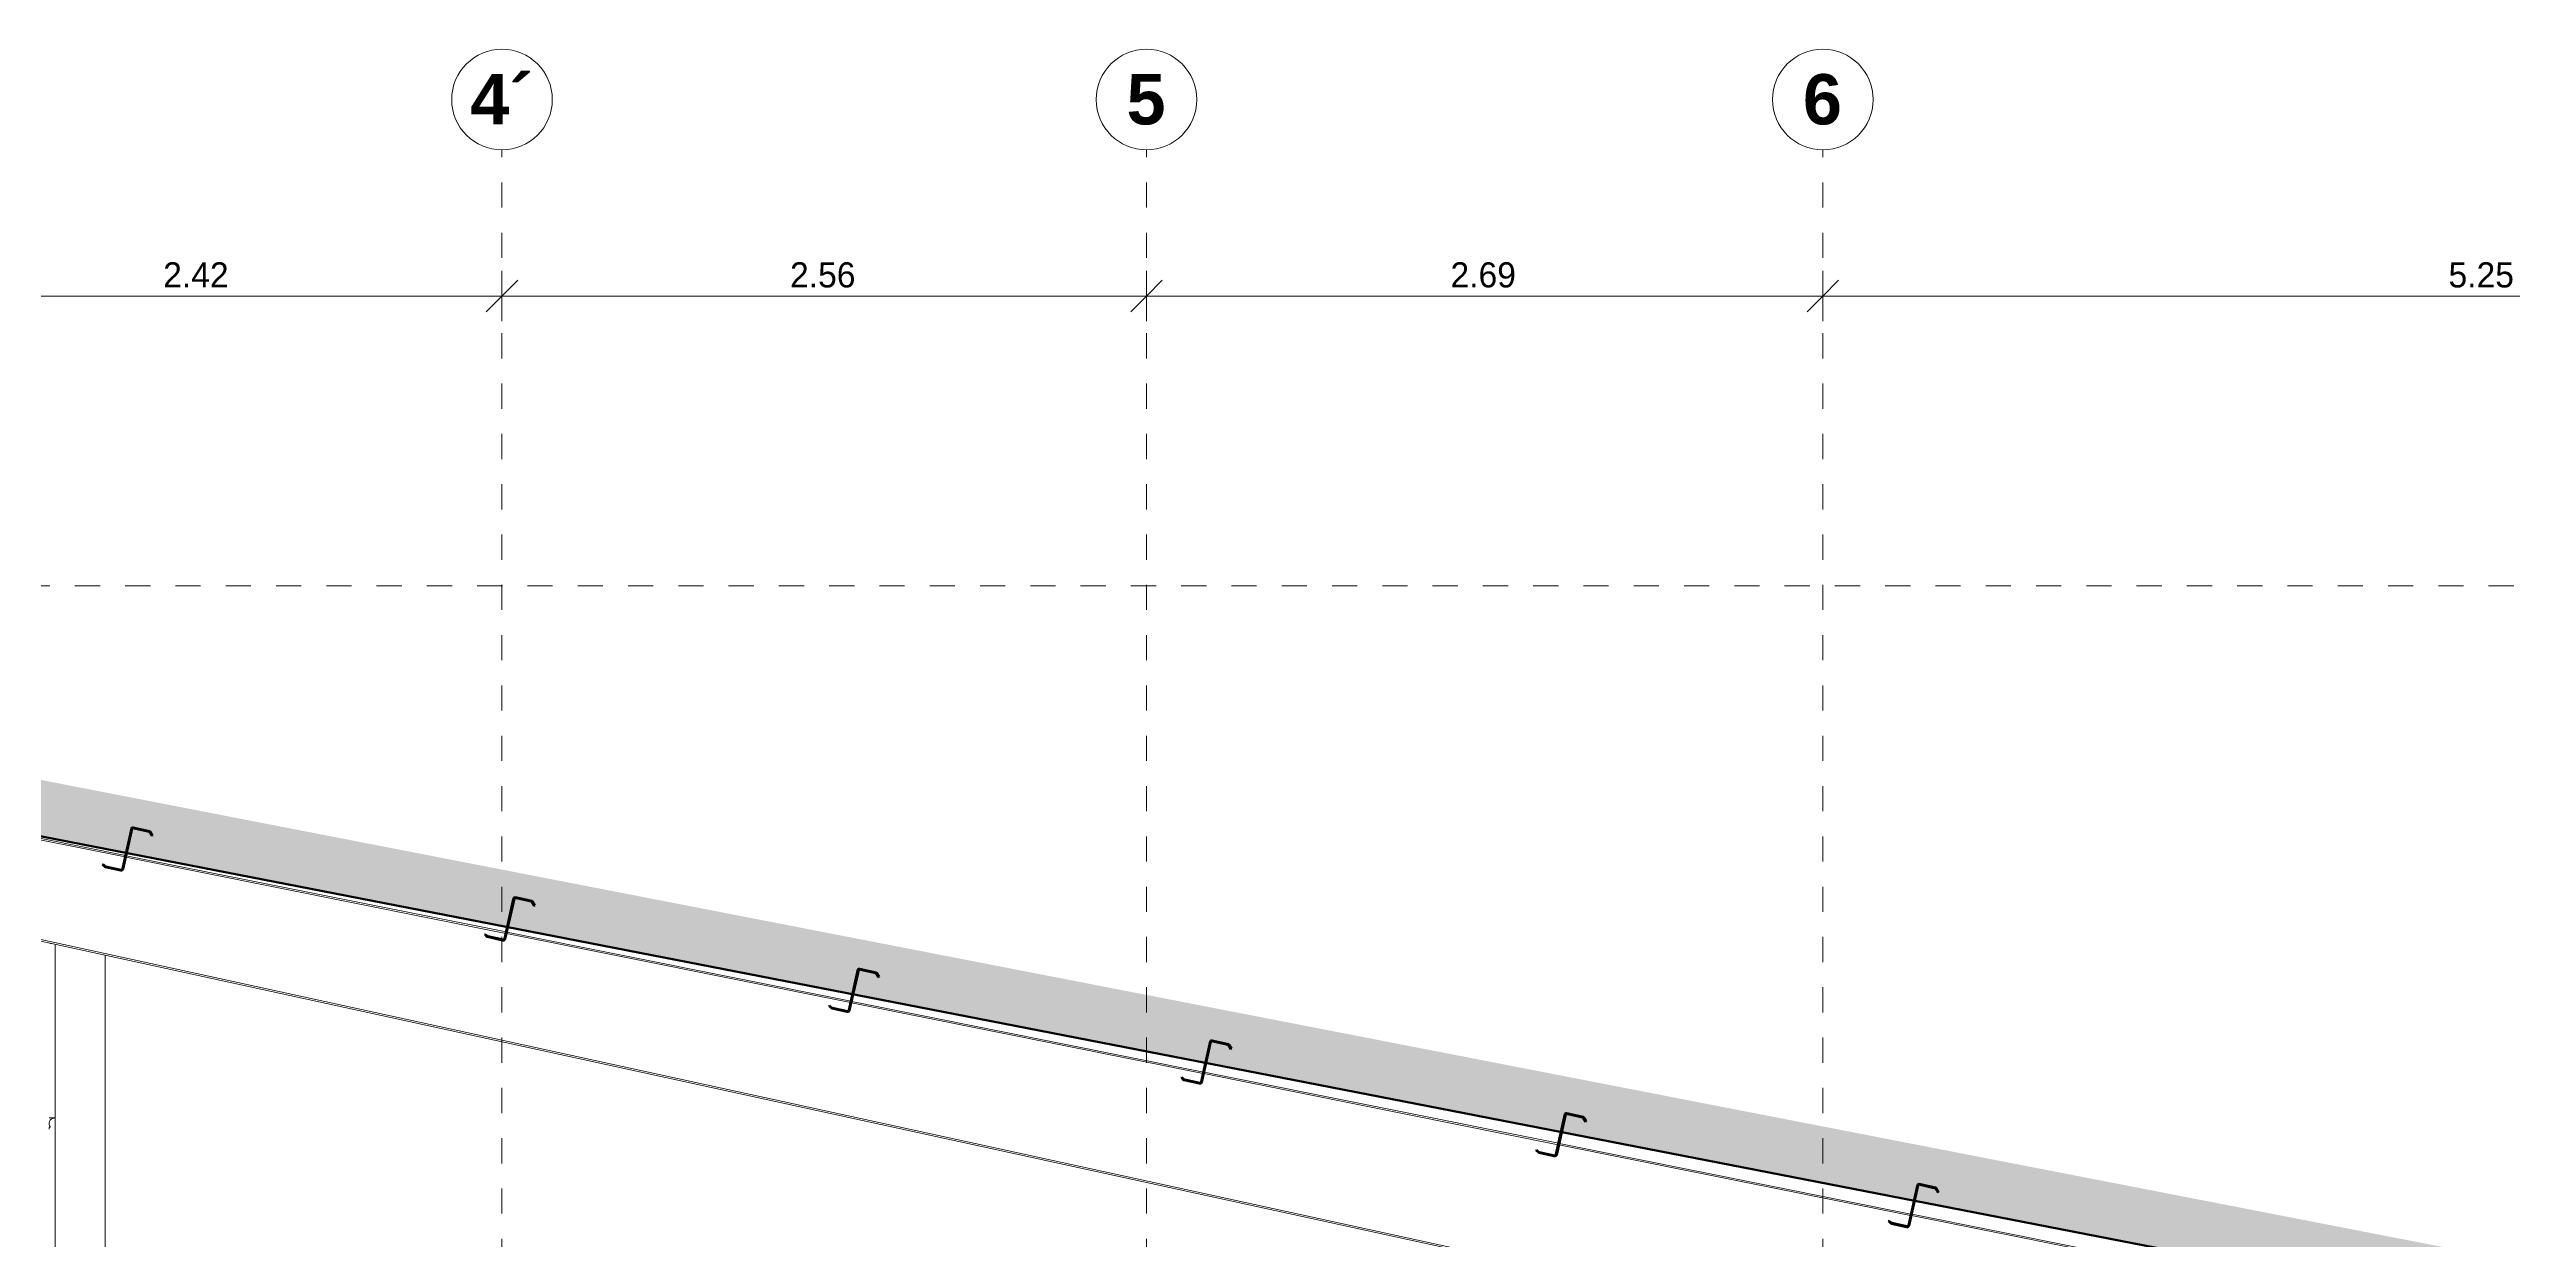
# Model space of a CAD drawing. Header units: metres. Extents: x 62 to 165, y -3 to 9.
# Drawn here: x 122.78 to 132.57, y 4.6 to 9.33 of the extents above; entities that cross this region are included whole.
import ezdxf

# ---------------------------------------------------------------- set-up
doc = ezdxf.new("R2010")
doc.units = ezdxf.units.M
doc.linetypes.add('Centro', pattern=[0.03175, 0.00635, -0.004763, 0.015875, -0.004763])
doc.linetypes.add('Grid Line', pattern=[0.022225, 0.0127, -0.003175, 0.003175, -0.003175])
for name, color, linetype, lineweight in [('A-ANNO-DIMS', 7, 'Continuous', 9), ('A-ANNO-DIMS-50', 7, 'Continuous', 9), ('A-FLOR-LEVL', 7, 'Continuous', 9), ('A-GENM', 7, 'Continuous', 18), ('A-ROOF', 7, 'Continuous', 18), ('A-ROOF-PATT', 7, 'Continuous', 50), ('P-PIPE', 7, 'Continuous', 18), ('S-BEAM', 7, 'Continuous', 18), ('S-GRID', 7, 'Continuous', 9), ('S-GRID-IDEN', 7, 'Continuous', 9)]:
    doc.layers.add(name, color=color, linetype=linetype, lineweight=lineweight)
doc.styles.add('Arial_B_1', font='arialbd.ttf', dxfattribs={"height": 0.2})
doc.styles.add('Century Gothic_1', font='GOTHIC.TTF', dxfattribs={"height": 0.1})
doc.dimstyles.new('Century_Gotic__2_0__mm__2_decimales__OPACO', dxfattribs={"dimscale": 0.3048, "dimtxt": 0.104417, "dimasz": 0.410105, "dimexe": 0.328084, "dimexo": 0.0625, "dimgap": 0.019685, "dimtad": 1, "dimrnd": 0.01, "dimzin": 0, "dimdsep": 46, "dimtxsty": 'Century Gothic_1', "dimblk1": 'OBLIQUE', "dimblk2": 'OBLIQUE', "dimsah": 1, "dimcen": 0.09, "dimazin": 2, "dimtfac": 1, "dimtdec": 4, "dimtix": 1, "dimtmove": 0, "dimatfit": 3, "dimfxl": 0.328084, "dimfxlon": 1, "dimtvp": 1, "dimtolj": 1, "dimtzin": 0, "dimarcsym": 2})

# ---------------------------------------------------------------- blocks, each defined once
blk = doc.blocks.new('CPVC - Codo - Codo-1225038-Corte 02')
at = {"layer": 'P-PIPE', "color": 150, "true_color": 0x007dff}
for p, q in [((-79.927, 5.7796), (-79.927, 5.7785)), ((-79.927, 5.7785), (-79.9225, 5.7785))]:
    blk.add_line(p, q, dxfattribs=at)
blk = doc.blocks.new('AB1_REVER_SAN_ZZ_ZZ_MO_T_A_rvt-2-Corte 02')
at = {"layer": 'P-PIPE', "color": 150, "true_color": 0x007dff}
for p, q in [((-79.9079, 5.7755), (-79.9079, 4.0173)), ((-79.7079, 4.0173), (-79.7079, 5.7319))]:
    blk.add_line(p, q, dxfattribs=at)
at = {"layer": 'P-PIPE', "lineweight": 18}
blk.add_blockref('CPVC - Codo - Codo-1225038-Corte 02', (0, 0), dxfattribs=at)
blk = doc.blocks.new('Escalera - Escalera-1234126-Corte 02')
at = {"layer": 'A-GENM'}
for p, q in [((-79.9097, 5.0852), (-79.9317, 5.0852)), ((-79.9078, 5.0852), (-79.9097, 5.0852))]:
    blk.add_line(p, q, dxfattribs=at)
blk.add_arc((-79.9097, 5.0623), 0.022, 94.31409, 222.06443, dxfattribs=at)
blk.add_ellipse((-79.9097, 5.0399), major_axis=(-0.022, 0), ratio=0.785533, start_param=5.670836, end_param=6.283185, dxfattribs=at)
blk = doc.blocks.new('Costanera Perfil Z - Costanera Perfil Z-1342202-Corte 02')
at = {"layer": 'S-BEAM', "lineweight": 50}
for p, q in [((-72.5004, 4.8185), (-72.5363, 4.6575)), ((-72.5334, 4.6569), (-72.4975, 4.8179)), ((-72.4951, 4.8194), (-72.4289, 4.8047)), ((-72.4283, 4.8076), (-72.4945, 4.8223)), ((-72.4277, 4.8037), (-72.4187, 4.7882)), ((-72.4162, 4.7898), (-72.4251, 4.8052)), ((-72.4187, 4.7882), (-72.4162, 4.7898)), ((-72.613, 4.6762), (-72.6151, 4.674)), ((-72.6151, 4.674), (-72.6076, 4.6665)), ((-72.6054, 4.6686), (-72.613, 4.6762)), ((-72.6036, 4.6643), (-72.5429, 4.6508)), ((-72.5423, 4.6538), (-72.603, 4.6673))]:
    blk.add_line(p, q, dxfattribs=at)
for centre, radius, start, end in [((-72.4956, 4.8175), 0.005, 77.45, 167.45), ((-72.4956, 4.8175), 0.002, 77.45, 167.45), ((-72.4294, 4.8027), 0.002, 30.00019, 77.45), ((-72.4294, 4.8027), 0.005, 30.00019, 77.45), ((-72.6019, 4.6722), 0.008, 225.00019, 257.45), ((-72.6019, 4.6722), 0.005, 225.00019, 257.45), ((-72.5412, 4.6586), 0.008, 257.45, 347.45), ((-72.5412, 4.6586), 0.005, 257.45, 347.45)]:
    blk.add_arc(centre, radius, start, end, dxfattribs=at)
blk = doc.blocks.new('Costanera Perfil Z - Costanera Perfil Z-1342246-Corte 02')
at = {"layer": 'S-BEAM', "lineweight": 50}
for p, q in [((-75.3132, 5.3888), (-75.3491, 5.2278)), ((-75.3461, 5.2272), (-75.3103, 5.3882)), ((-75.3079, 5.3897), (-75.2417, 5.375)), ((-75.2411, 5.3779), (-75.3072, 5.3926)), ((-75.2404, 5.374), (-75.2315, 5.3585)), ((-75.2289, 5.3601), (-75.2378, 5.3755)), ((-75.2315, 5.3585), (-75.2289, 5.3601)), ((-75.4258, 5.2464), (-75.4279, 5.2443)), ((-75.4279, 5.2443), (-75.4203, 5.2368)), ((-75.4182, 5.2389), (-75.4258, 5.2464)), ((-75.4164, 5.2346), (-75.3557, 5.2211)), ((-75.355, 5.224), (-75.4158, 5.2376))]:
    blk.add_line(p, q, dxfattribs=at)
for centre, radius, start, end in [((-75.3083, 5.3877), 0.005, 77.45, 167.45), ((-75.3083, 5.3877), 0.002, 77.45, 167.45), ((-75.2421, 5.373), 0.002, 30.00019, 77.45), ((-75.2421, 5.373), 0.005, 30.00019, 77.45), ((-75.4147, 5.2424), 0.008, 225.00019, 257.45), ((-75.4147, 5.2424), 0.005, 225.00019, 257.45), ((-75.3539, 5.2289), 0.008, 257.45, 347.45), ((-75.3539, 5.2289), 0.005, 257.45, 347.45)]:
    blk.add_arc(centre, radius, start, end, dxfattribs=at)
blk = doc.blocks.new('Costanera Perfil Z - Costanera Perfil Z-1342276-Corte 02')
at = {"layer": 'S-BEAM', "lineweight": 50}
for p, q in [((-76.7144, 5.6742), (-76.7503, 5.5132)), ((-76.7474, 5.5126), (-76.7115, 5.6736)), ((-76.7091, 5.6751), (-76.6429, 5.6604)), ((-76.6423, 5.6633), (-76.7085, 5.678)), ((-76.6416, 5.6594), (-76.6327, 5.6439)), ((-76.6301, 5.6455), (-76.639, 5.6609)), ((-76.6327, 5.6439), (-76.6301, 5.6455)), ((-76.827, 5.5318), (-76.8291, 5.5297)), ((-76.8291, 5.5297), (-76.8216, 5.5222)), ((-76.8194, 5.5243), (-76.827, 5.5318)), ((-76.8176, 5.52), (-76.7569, 5.5065)), ((-76.7562, 5.5094), (-76.817, 5.523))]:
    blk.add_line(p, q, dxfattribs=at)
for centre, radius, start, end in [((-76.7096, 5.6731), 0.005, 77.45, 167.45), ((-76.7096, 5.6731), 0.002, 77.45, 167.45), ((-76.6434, 5.6584), 0.002, 30.00019, 77.45), ((-76.6434, 5.6584), 0.005, 30.00019, 77.45), ((-76.8159, 5.5278), 0.008, 225.00019, 257.45), ((-76.8159, 5.5278), 0.005, 225.00019, 257.45), ((-76.7552, 5.5143), 0.008, 257.45, 347.45), ((-76.7552, 5.5143), 0.005, 257.45, 347.45)]:
    blk.add_arc(centre, radius, start, end, dxfattribs=at)
blk = doc.blocks.new('Costanera Perfil Z - Costanera Perfil Z-1342036-Corte 02')
at = {"layer": 'S-BEAM', "lineweight": 50}
for p, q in [((-79.604, 6.236), (-79.6398, 6.075)), ((-79.6369, 6.0744), (-79.601, 6.2354)), ((-79.5986, 6.2369), (-79.5325, 6.2221)), ((-79.5318, 6.2251), (-79.598, 6.2398)), ((-79.5312, 6.2212), (-79.5222, 6.2057)), ((-79.5197, 6.2073), (-79.5286, 6.2227)), ((-79.5222, 6.2057), (-79.5197, 6.2073)), ((-79.7165, 6.0936), (-79.7186, 6.0915)), ((-79.7186, 6.0915), (-79.7111, 6.084)), ((-79.7089, 6.0861), (-79.7165, 6.0936)), ((-79.7072, 6.0818), (-79.6464, 6.0683)), ((-79.6458, 6.0712), (-79.7065, 6.0847))]:
    blk.add_line(p, q, dxfattribs=at)
for centre, radius, start, end in [((-79.5991, 6.2349), 0.005, 77.45, 167.45), ((-79.5991, 6.2349), 0.002, 77.45, 167.45), ((-79.5329, 6.2202), 0.002, 30.00019, 77.45), ((-79.5329, 6.2202), 0.005, 30.00019, 77.45), ((-79.7054, 6.0896), 0.008, 225.00019, 257.45), ((-79.7054, 6.0896), 0.005, 225.00019, 257.45), ((-79.6447, 6.0761), 0.008, 257.45, 347.45), ((-79.6447, 6.0761), 0.005, 257.45, 347.45)]:
    blk.add_arc(centre, radius, start, end, dxfattribs=at)
blk = doc.blocks.new('Grid - RLA-Grid Head - Circle 2-1378464-Corte 02')
at = {"layer": 'S-GRID-IDEN', "color": 253, "true_color": 0xaaaaaa}
blk.add_circle((-95.4519, 9.1334), 0.2, dxfattribs=at)
blk = doc.blocks.new('DIMBLOCK46-Corte 02')
at = {"layer": 'A-ANNO-DIMS-50', "color": 251, "true_color": 0x5a5a5a}
for p, q in [((122.1531, 8.3524), (122.1531, 8.4524)), ((124.5762, 8.3524), (124.5762, 8.4524)), ((122.1531, 8.3524), (124.5762, 8.3524)), ((122.1531, 8.3524), (122.1531, 8.2524)), ((124.5762, 8.3524), (124.5762, 8.2524))]:
    blk.add_line(p, q, dxfattribs=at)
at = {"layer": 'A-ANNO-DIMS-50', "color": 251, "lineweight": 15, "true_color": 0x5a5a5a}
for p, q in [((122.1531, 8.3524), (122.0906, 8.2899)), ((122.1531, 8.3524), (122.2156, 8.4149)), ((124.5762, 8.3524), (124.5137, 8.2899)), ((124.5762, 8.3524), (124.6387, 8.4149))]:
    blk.add_line(p, q, dxfattribs=at)
at = {"layer": 'A-ANNO-DIMS-50', "color": 0, "insert": (123.2287, 8.4865), "char_height": 0.1, "width": 0.326178, "attachment_point": 1, "line_spacing_factor": 0.984502, "style": 'Century Gothic_1'}
blk.add_mtext('2.42', dxfattribs=at)
blk = doc.blocks.new('_Oblique')
at = {"color": 0, "linetype": 'ByBlock', "lineweight": -2}
blk.add_line((-0.5, -0.5), (0.5, 0.5), dxfattribs=at)
blk = doc.blocks.new('DIMBLOCK47-Corte 02')
at = {"layer": 'A-ANNO-DIMS-50', "color": 251, "true_color": 0x5a5a5a}
for p, q in [((124.5762, 8.3524), (124.5762, 8.4524)), ((127.1395, 8.3524), (127.1395, 8.4524)), ((124.5762, 8.3524), (127.1395, 8.3524)), ((124.5762, 8.3524), (124.5762, 8.2524)), ((127.1395, 8.3524), (127.1395, 8.2524))]:
    blk.add_line(p, q, dxfattribs=at)
at = {"layer": 'A-ANNO-DIMS-50', "color": 251, "lineweight": 15, "true_color": 0x5a5a5a}
for p, q in [((124.5762, 8.3524), (124.5137, 8.2899)), ((124.5762, 8.3524), (124.6387, 8.4149)), ((127.1395, 8.3524), (127.077, 8.2899)), ((127.1395, 8.3524), (127.202, 8.4149))]:
    blk.add_line(p, q, dxfattribs=at)
at = {"layer": 'A-ANNO-DIMS-50', "color": 0, "insert": (125.7219, 8.4865), "char_height": 0.1, "width": 0.326178, "attachment_point": 1, "line_spacing_factor": 0.984502, "style": 'Century Gothic_1'}
blk.add_mtext('2.56', dxfattribs=at)
blk = doc.blocks.new('DIMBLOCK48-Corte 02')
at = {"layer": 'A-ANNO-DIMS-50', "color": 251, "true_color": 0x5a5a5a}
for p, q in [((127.1395, 8.3524), (127.1395, 8.4524)), ((129.8296, 8.3524), (129.8296, 8.4524)), ((127.1395, 8.3524), (129.8296, 8.3524)), ((127.1395, 8.3524), (127.1395, 8.2524)), ((129.8296, 8.3524), (129.8296, 8.2524))]:
    blk.add_line(p, q, dxfattribs=at)
at = {"layer": 'A-ANNO-DIMS-50', "color": 251, "lineweight": 15, "true_color": 0x5a5a5a}
for p, q in [((127.1395, 8.3524), (127.077, 8.2899)), ((127.1395, 8.3524), (127.202, 8.4149)), ((129.8296, 8.3524), (129.7671, 8.2899)), ((129.8296, 8.3524), (129.8921, 8.4149))]:
    blk.add_line(p, q, dxfattribs=at)
at = {"layer": 'A-ANNO-DIMS-50', "color": 0, "insert": (128.3487, 8.4865), "char_height": 0.1, "width": 0.326178, "attachment_point": 1, "line_spacing_factor": 0.984502, "style": 'Century Gothic_1'}
blk.add_mtext('2.69', dxfattribs=at)
blk = doc.blocks.new('DIMBLOCK49-Corte 02')
at = {"layer": 'A-ANNO-DIMS-50', "color": 251, "true_color": 0x5a5a5a}
for p, q in [((129.8296, 8.3524), (129.8296, 8.4524)), ((135.0783, 8.3524), (135.0783, 8.4524)), ((129.8296, 8.3524), (135.0783, 8.3524)), ((129.8296, 8.3524), (129.8296, 8.2524)), ((135.0783, 8.3524), (135.0783, 8.2524))]:
    blk.add_line(p, q, dxfattribs=at)
at = {"layer": 'A-ANNO-DIMS-50', "color": 251, "lineweight": 15, "true_color": 0x5a5a5a}
for p, q in [((129.8296, 8.3524), (129.7671, 8.2899)), ((129.8296, 8.3524), (129.8921, 8.4149)), ((135.0783, 8.3524), (135.0158, 8.2899)), ((135.0783, 8.3524), (135.1408, 8.4149))]:
    blk.add_line(p, q, dxfattribs=at)
at = {"layer": 'A-ANNO-DIMS-50', "color": 0, "insert": (132.3181, 8.4865), "char_height": 0.1, "width": 0.326178, "attachment_point": 1, "line_spacing_factor": 0.984502, "style": 'Century Gothic_1'}
blk.add_mtext('5.25', dxfattribs=at)

msp = doc.modelspace()

# ---------------------------------------------------------------- hatches: boundary and pattern name
at = {"layer": 'A-ROOF-PATT', "lineweight": 18}
h = msp.add_hatch(dxfattribs=at)
h.set_pattern_fill('FP_9', color=256, style=0, pattern_type=2)
h.set_pattern_definition([(0, (121.96645, 3.148), (0.4064, 0.1016), [0.01676, -0.28804, 0.01676, -0.28804, -1.626]), (0, (121.96645, 3.148), (0.4064, 0.1016), [-0.6096, 0.01676, -0.59284, 0.01676, -0.28804, -0.7112]), (0, (121.96645, 3.148), (0.4064, 0.1016), [-1.524, 0.01676, -0.18644, 0.01676, -0.49124]), (120, (122.11945, 3.198), (-0.2911882, 0.3011527), [0.01676, -0.28804, 0.01676, -0.28804, -1.626]), (120, (122.11945, 3.198), (-0.2911882, 0.3011527), [-0.6096, 0.01676, -0.59284, 0.01676, -0.28804, -0.7112]), (120, (122.11945, 3.198), (-0.2911882, 0.3011527), [-1.524, 0.01676, -0.18644, 0.01676, -0.49124]), (240, (122.17045, 3.402), (-0.1152118, -0.4027527), [0.01676, -0.28804, 0.01676, -0.28804, -1.626]), (240, (122.17045, 3.402), (-0.1152118, -0.4027527), [-0.6096, 0.01676, -0.59284, 0.01676, -0.28804, -0.7112]), (240, (122.17045, 3.402), (-0.1152118, -0.4027527), [-1.524, 0.01676, -0.18644, 0.01676, -0.49124])])
h.paths.add_polyline_path([(132.3627, 4.3344), (132.3627, 4.5585), (117.0493, 7.5351), (106.8403, 5.5507), (106.8403, 5.3266), (117.0493, 7.311), (131.9799, 4.4088)])

# ---------------------------------------------------------------- linework, layer by layer
at = {"layer": 'A-FLOR-LEVL', "color": 9, "linetype": 'Centro', "true_color": 0xc0c0c0}
msp.add_line((105.2777, 7.2), (137.58, 7.2), dxfattribs=at)
at = {"layer": 'A-ROOF', "lineweight": 50}
msp.add_line((117.0493, 7.311), (132.3627, 4.3344), dxfattribs=at)
at = {"layer": 'S-BEAM'}
for p, q in [((132.2103, 3.7286), (118.8821, 6.6357)), ((132.209, 3.7229), (118.8821, 6.6297)), ((121.6296, 6.4128), (123.0772, 6.1222)), ((123.0784, 6.1279), (121.6309, 6.4185)), ((123.0801, 6.1216), (124.5912, 5.8183)), ((124.5924, 5.824), (123.0814, 6.1273)), ((124.5941, 5.8178), (125.9628, 5.543)), ((125.9641, 5.5487), (124.5954, 5.8234)), ((125.9657, 5.5424), (127.3649, 5.2616)), ((127.3662, 5.2673), (125.967, 5.5481)), ((127.3679, 5.261), (128.7769, 4.9782)), ((128.7781, 4.9839), (127.3691, 5.2667)), ((128.7798, 4.9776), (130.1789, 4.6968)), ((130.1802, 4.7025), (128.7811, 4.9833)), ((131.5038, 4.4368), (130.1831, 4.7019)), ((130.1818, 4.6962), (131.5026, 4.4311))]:
    msp.add_line(p, q, dxfattribs=at)
at = {"layer": 'S-GRID', "color": 253, "linetype": 'Grid Line', "true_color": 0xaaaaaa}
for p, q in [((124.5762, -2.6959), (124.5762, 8.9334)), ((127.1395, -2.6959), (127.1395, 8.9334)), ((129.8296, -2.6959), (129.8296, 8.9334))]:
    msp.add_line(p, q, dxfattribs=at)

# ---------------------------------------------------------------- block references
at = {"lineweight": 5}
msp.add_blockref('AB1_REVER_SAN_ZZ_ZZ_MO_T_A_rvt-2-Corte 02', (202.7064, 0), dxfattribs=at)
at = {"layer": 'A-GENM'}
msp.add_blockref('Escalera - Escalera-1234126-Corte 02', (202.7064, 0), dxfattribs=at)
at = {"layer": 'S-BEAM'}
for name, p in [('Costanera Perfil Z - Costanera Perfil Z-1342036-Corte 02', (202.7064, 0)), ('Costanera Perfil Z - Costanera Perfil Z-1342276-Corte 02', (201.3368, 0.2841)), ('Costanera Perfil Z - Costanera Perfil Z-1342276-Corte 02', (202.7064, 0)), ('Costanera Perfil Z - Costanera Perfil Z-1342246-Corte 02', (202.7064, 0)), ('Costanera Perfil Z - Costanera Perfil Z-1342202-Corte 02', (201.3044, 0.2815)), ('Costanera Perfil Z - Costanera Perfil Z-1342202-Corte 02', (202.7064, 0))]:
    msp.add_blockref(name, p, dxfattribs=at)
at = {"layer": 'S-GRID-IDEN', "color": 253, "true_color": 0xaaaaaa}
for p in [(220.0281, 0), (222.5914, 0), (225.2816, 0)]:
    msp.add_blockref('Grid - RLA-Grid Head - Circle 2-1378464-Corte 02', p, dxfattribs=at)

# ---------------------------------------------------------------- texts
at = {"layer": 'S-GRID-IDEN', "color": 253, "true_color": 0xaaaaaa, "char_height": 0.2, "attachment_point": 1, "style": 'Arial_B_1'}
for s, insert, width in [('4´', (124.4503, 9.2346), 0.300633), ('\\fArial|b1|i0|c0|p34|;5', (127.0602, 9.2346), 0.188397), ('\\fArial|b1|i0|c0|p34|;6', (129.7503, 9.2346), 0.188397)]:
    msp.add_mtext(s, dxfattribs=dict(at, insert=insert, width=width))

# ---------------------------------------------------------------- dimensions: what is measured, and where the dimension line sits
at = {"layer": 'A-ANNO-DIMS', "color": 251, "true_color": 0x5a5a5a}
for base, p1, p2, override, picture, middle in [((124.5762, 8.3524), (122.1531, 8.4524), (124.5762, 8.4524), {"dimpost": '<>', "dimfxl": 2.423109}, 'DIMBLOCK46-Corte 02', (123.3646, 8.4106)), ((127.1395, 8.3524), (124.5762, 8.4524), (127.1395, 8.4524), {"dimpost": '<>', "dimfxl": 2.563341}, 'DIMBLOCK47-Corte 02', (125.8578, 8.4109)), ((129.8296, 8.3524), (127.1395, 8.4524), (129.8296, 8.4524), {"dimpost": '<>', "dimfxl": 2.690131}, 'DIMBLOCK48-Corte 02', (128.4846, 8.4109)), ((135.0783, 8.3524), (129.8296, 8.4524), (135.0783, 8.4524), {"dimpost": '<>', "dimfxl": 5.248693}, 'DIMBLOCK49-Corte 02', (132.454, 8.4109))]:
    dim = msp.add_linear_dim(base=base, p1=p1, p2=p2, dimstyle='Century_Gotic__2_0__mm__2_decimales__OPACO', override=override, dxfattribs=at)
    dim.commit()
    dim.dimension.update_dxf_attribs({"geometry": picture, "text_midpoint": middle})

doc.saveas('drawing.dxf')
